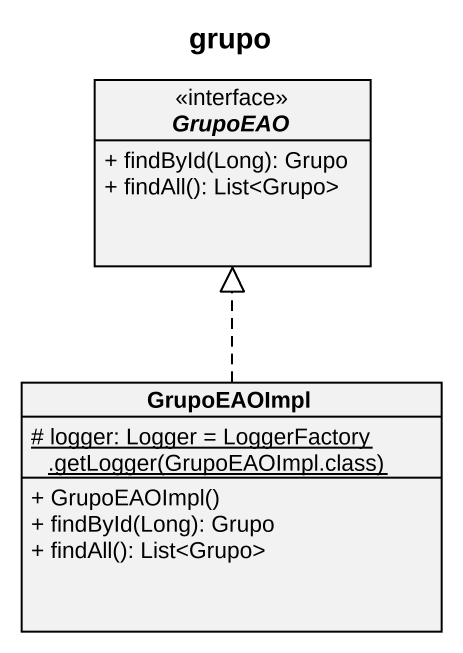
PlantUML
@startuml
title grupo
hide circle
hide empty members
skinparam classAttributeIconSize 0
interface GrupoEAO <<interface>> {
  + findById(Long): Grupo
  + findAll(): List<Grupo>
}
class GrupoEAOImpl {
  {static} {field} # logger: Logger = LoggerFactory .getLogger(GrupoEAOImpl.class)
  + GrupoEAOImpl()
  + findById(Long): Grupo
  + findAll(): List<Grupo>
}
GrupoEAOImpl .up.|> GrupoEAO
@enduml
